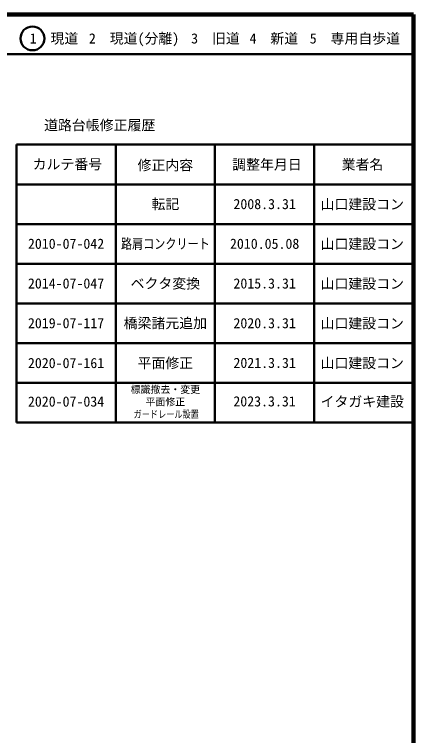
# Model space of a CAD drawing. Units: millimetres, scale not verified. Extents: x 40000 to 680000, y 20000 to 380000.
# Drawn here: x 579500 to 680000, y 198357 to 380000 of the extents above; entities that cross this region are included whole.
import ezdxf
from ezdxf.enums import TextEntityAlignment as Align

# ---------------------------------------------------------------- set-up
doc = ezdxf.new("R2010")
doc.units = ezdxf.units.MM
doc.header["$LTSCALE"] = 1000
for name, color, linetype, lineweight in [('M-TTL', 2, 'Continuous', 140), ('M-TTL-FRAM', 2, 'Continuous', 50), ('M-TTL-LINE', 7, 'Continuous', 50)]:
    doc.layers.add(name, color=color, linetype=linetype, lineweight=lineweight)
doc.layers.add('M-TTL-TXT', color=7, linetype='Continuous')
doc.styles.add('ＭＳ ゴシック', font='')
doc.styles.get('ＭＳ ゴシック').set_extended_font_data('MS Gothic')

msp = doc.modelspace()

# ---------------------------------------------------------------- linework, layer by layer
at = {"layer": 'M-TTL'}
for p, q in [((680000, 380000), (40000, 380000)), ((680000, 20000), (680000, 380000))]:
    msp.add_line(p, q, dxfattribs=at)
at = {"layer": 'M-TTL-FRAM'}
for p, q in [((580000, 347197), (580000, 277197)), ((580000, 347197), (680000, 347197)), ((580000, 277197), (680000, 277197))]:
    msp.add_line(p, q, dxfattribs=at)
at = {"layer": 'M-TTL-LINE'}
for p, q in [((40000, 370000), (680000, 370000)), ((605000, 347197), (605000, 277197)), ((630000, 347197), (630000, 277197)), ((655000, 347197), (655000, 277197)), ((580000, 337197), (680000, 337197)), ((580000, 327197), (680000, 327197)), ((580000, 317197), (680000, 317197)), ((580000, 307197), (680000, 307197)), ((580000, 297197), (680000, 297197)), ((580000, 287197), (680000, 287197))]:
    msp.add_line(p, q, dxfattribs=at)
msp.add_circle((584031, 373958), 3000, dxfattribs=at)

# ---------------------------------------------------------------- texts
at = {"layer": 'M-TTL-TXT', "style": 'ＭＳ ゴシック'}
for s, p in [('1\u3000現道', (589448, 373958)), ('2\u3000現道(分離)', (609619, 373958)), ('3\u3000旧道', (630121, 373958)), ('4\u3000新道', (644824, 373958)), ('5\u3000専用自歩道', (665228, 373958)), ('道路台帳修正履歴', (600968, 352113)), ('カルテ番号', (592839, 342277)), ('修正内容', (617509, 342023)), ('調整年月日', (643089, 342197)), ('業者名', (667134, 342197)), ('転記', (617500, 332245)), ('2008.3.31', (642500, 332245)), ('山口建設コン', (667077, 332189)), ('2010-07-042', (592500, 322245)), ('2010.05.08', (642500, 322245)), ('山口建設コン', (667077, 322189)), ('2014-07-047', (592500, 312245)), ('ベクタ変換', (617500, 312245)), ('2015.3.31', (642500, 312245)), ('山口建設コン', (667077, 312189)), ('2019-07-117', (592500, 302245)), ('橋梁諸元追加', (617500, 302245)), ('2020.3.31', (642500, 302245)), ('山口建設コン', (667077, 302189)), ('2020-07-161', (592500, 292197)), ('平面修正', (617500, 292197)), ('2021.3.31', (642500, 292245)), ('山口建設コン', (667077, 292189))]:
    msp.add_text(s, height=2566, dxfattribs=at).set_placement(p, align=Align.MIDDLE_CENTER)
at = {"layer": 'M-TTL-TXT', "style": 'ＭＳ ゴシック', "width": 0.8}
msp.add_text('路肩コンクリート', height=2566, dxfattribs=at).set_placement((617500, 322245), align=Align.MIDDLE_CENTER)
at = {"layer": 'M-TTL-TXT', "style": 'ＭＳ ゴシック'}
for s, height, p in [('標識撤去・変更', 1833, (608750, 284072)), ('平面修正', 1833, (612500, 280947)), ('2023.3.31', 2566, (634625, 280495)), ('イタガキ建設', 2566, (656577, 280439))]:
    msp.add_text(s, height=height, dxfattribs=at).set_placement(p, align=Align.BOTTOM_LEFT)
msp.add_text('2020-07-034', height=2566, dxfattribs=at).set_placement((592500, 280447), align=Align.BOTTOM_CENTER)
at = {"layer": 'M-TTL-TXT', "style": 'ＭＳ ゴシック', "width": 0.8}
msp.add_text('ガードレール設置', height=1833, dxfattribs=at).set_placement((609500, 277822), align=Align.BOTTOM_LEFT)

doc.saveas('drawing.dxf')
